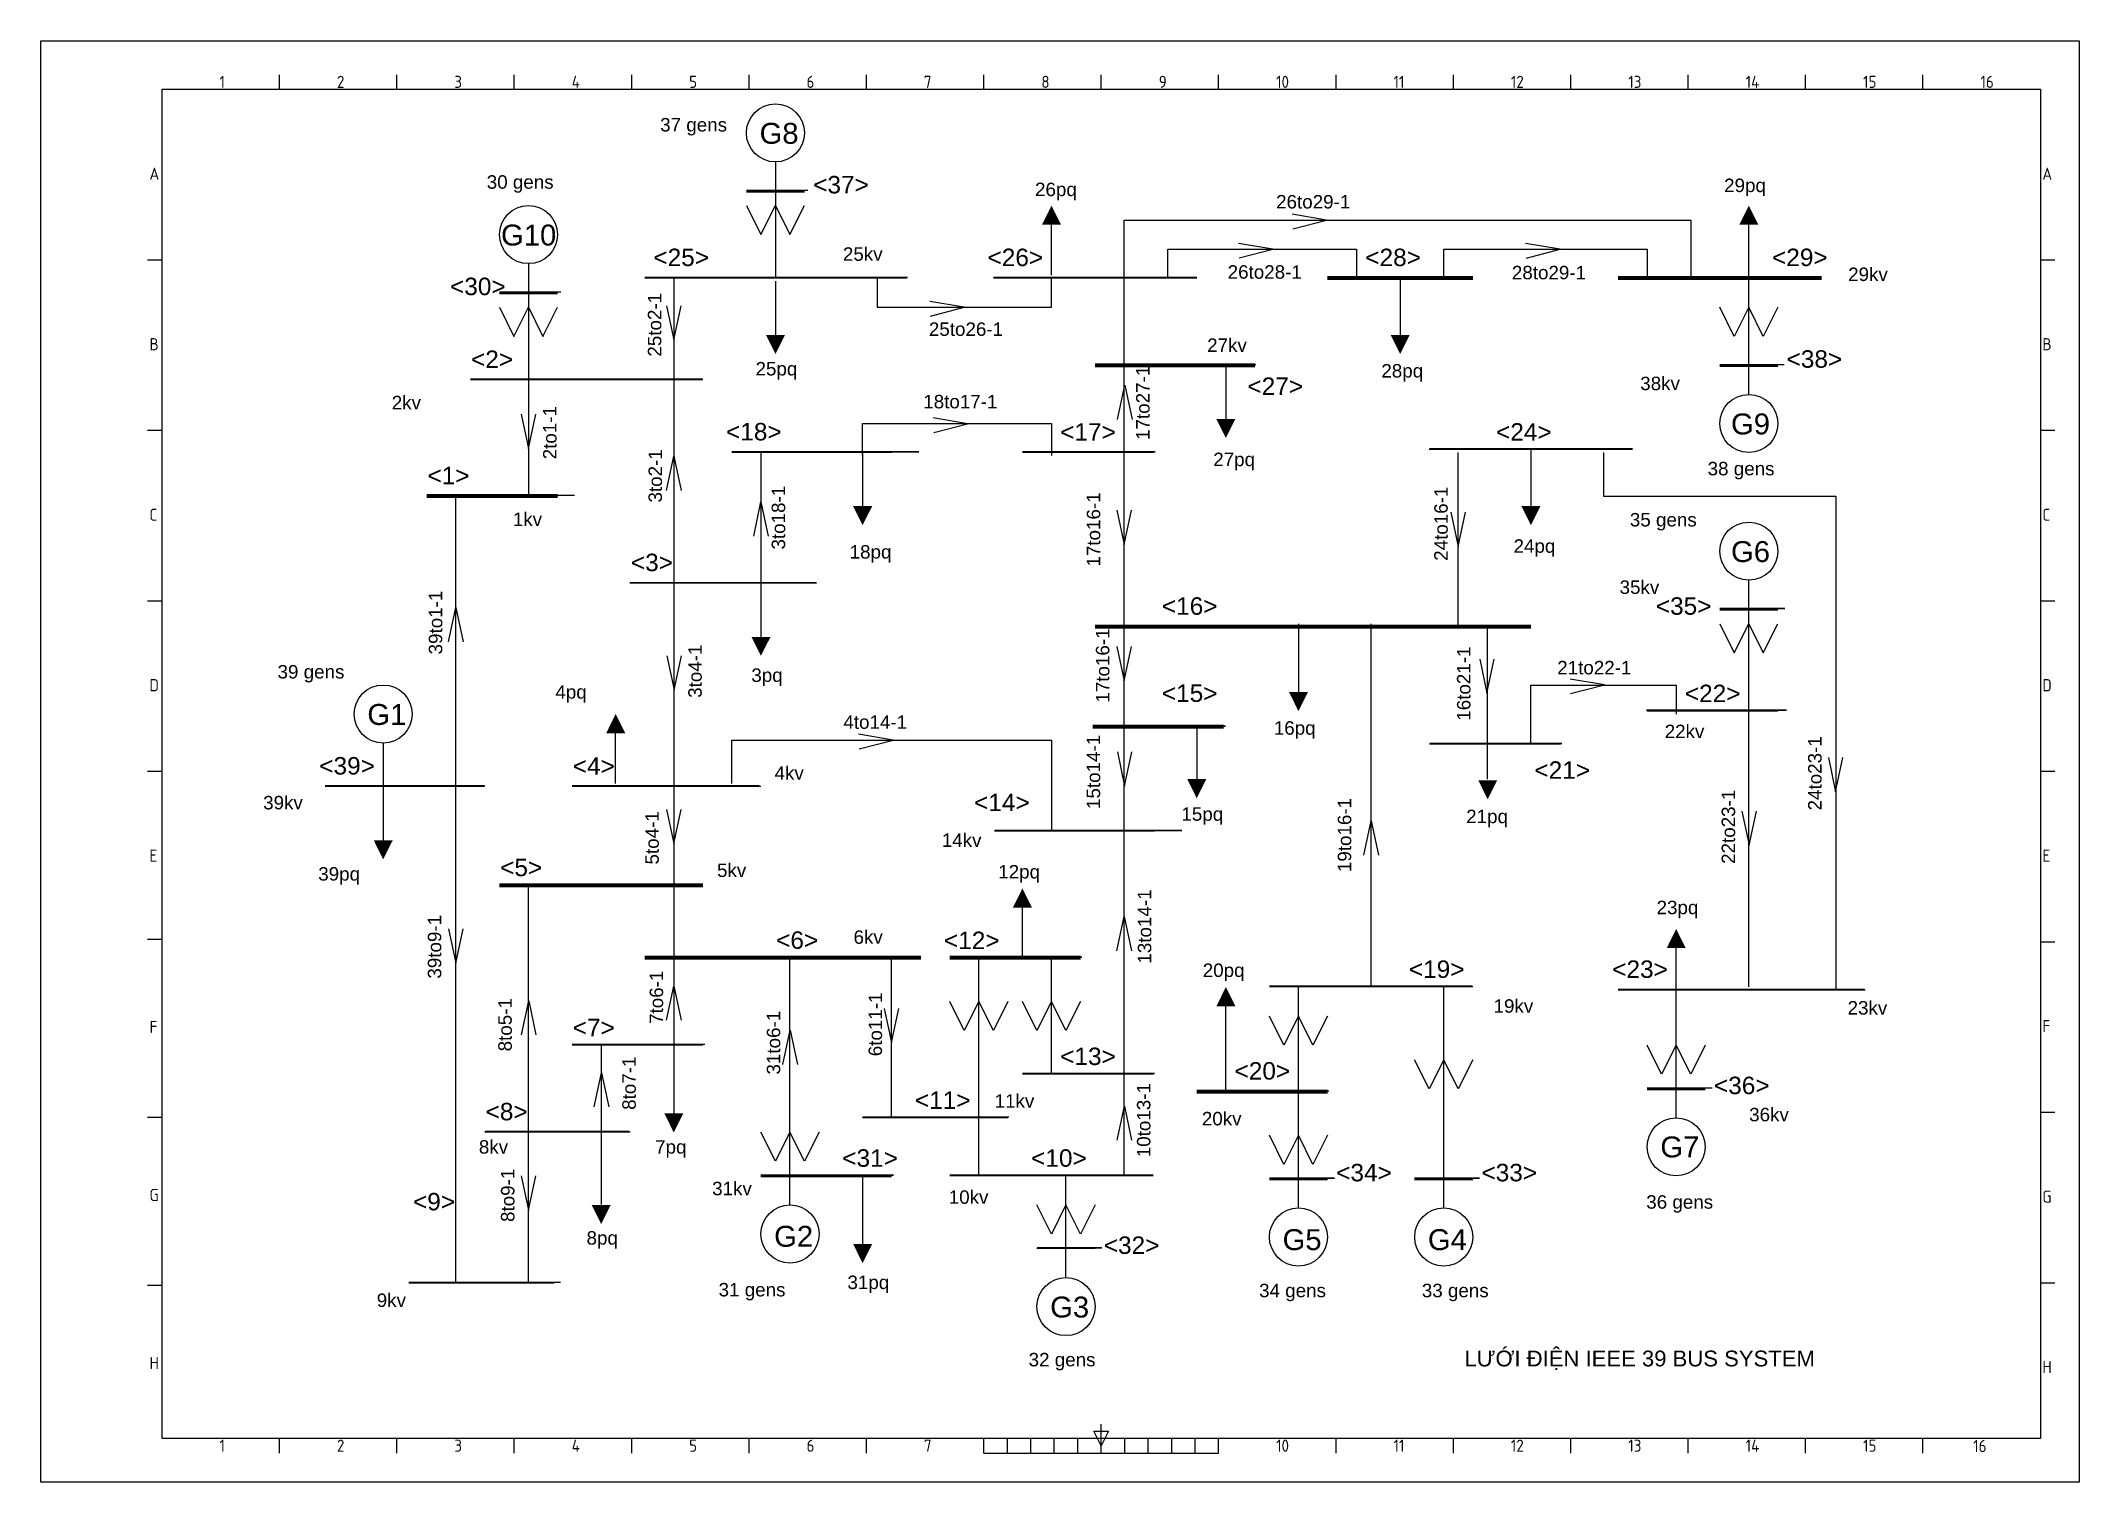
# Model space of a CAD drawing. Header units: inches. Extents: x 160 to 457, y 29 to 239.
import ezdxf
from ezdxf.enums import TextEntityAlignment as Align

# ---------------------------------------------------------------- set-up
doc = ezdxf.new("R2010")
doc.units = ezdxf.units.IN
doc.header["$MEASUREMENT"] = 0
doc.layers.get('Defpoints').update_dxf_attribs({"color": 251})
for name, color, linetype, lineweight in [('110kV_Line20', 5, 'Continuous', 13), ('220_LINE', 161, 'Continuous', 35), ('220kV_Line', 4, 'Continuous', 25), ('220kV_Linehh', 4, 'Continuous', 25), ('Color-7-Line_Weight-106', 7, 'Continuous', 106), ('Color-7-Line_Weight-25', 7, 'Continuous', 25), ('Color-7-Line_Weight-53', 7, 'Continuous', 53), ('Khung', 7, 'Continuous', 25)]:
    doc.layers.add(name, color=color, linetype=linetype, lineweight=lineweight)
for name, color, linetype in [('Legend', 7, 'Continuous'), ('PSSE Flow', 2, 'Continuous'), ('PSSE Flow 20', 2, 'Continuous')]:
    doc.layers.add(name, color=color, linetype=linetype)
doc.styles.add('ISO Proportional', font='isocp.shx')
doc.styles.add('Legend', font='arial.ttf', dxfattribs={"height": 2.5})
doc.styles.add('p2c-2', font='arial.ttf')
doc.styles.add('PSSE Flow', font='arial.ttf')

# ---------------------------------------------------------------- blocks, each defined once
blk = doc.blocks.new('*U2')
at = {"layer": 'PSSE Flow 20'}
blk.add_lwpolyline([(1.582, 0.337), (0, 0), (1.582, -0.337)], dxfattribs=at)
blk = doc.blocks.new('Khung A3')
at = {"linetype": 'Continuous', "ltscale": 1.6}
for points in [[(-370.81, 287), (-370.81, 290)], [(-346.62, 287), (-346.62, 290)], [(-322.44, 287), (-322.44, 290)], [(-298.25, 287), (-298.25, 290)], [(-274.06, 287), (-274.06, 290)], [(-249.88, 287), (-249.88, 290)], [(-225.69, 287), (-225.69, 290)], [(-201.5, 287), (-201.5, 290)], [(-177.31, 287), (-177.31, 290)], [(-153.12, 287), (-153.12, 290)], [(-128.94, 287), (-128.94, 290)], [(-104.75, 287), (-104.75, 290)], [(-80.56, 287), (-80.56, 290)], [(-56.38, 287), (-56.38, 290)], [(-32.19, 287), (-32.19, 290)], [(-398, 251.88), (-395, 251.88)], [(-8, 251.88), (-5, 251.88)], [(-398, 216.75), (-395, 216.75)], [(-8, 216.75), (-5, 216.75)], [(-398, 181.62), (-395, 181.62)], [(-8, 181.62), (-5, 181.62)], [(-398, 146.5), (-395, 146.5)], [(-8, 146.5), (-5, 146.5)], [(-398, 111.88), (-395, 111.88)], [(-8, 111.38), (-5, 111.38)], [(-8, 76.25), (-5, 76.25)], [(-398, 75.25), (-395, 75.25)], [(-398, 40.62), (-395, 40.62)], [(-8, 41.12), (-5, 41.12)], [(-370.81, 6), (-370.81, 9)], [(-346.62, 6), (-346.62, 9)], [(-322.44, 6), (-322.44, 9)], [(-298.25, 6), (-298.25, 9)], [(-274.06, 6), (-274.06, 9)], [(-249.88, 6), (-249.88, 9)], [(-225.69, 6), (-225.69, 9)], [(-177.31, 6), (-177.31, 9)], [(-153.12, 6), (-153.12, 9)], [(-128.94, 6), (-128.94, 9)], [(-104.75, 6), (-104.75, 9)], [(-80.56, 6), (-80.56, 9)], [(-56.38, 6), (-56.38, 9)], [(-32.19, 6), (-32.19, 9)]]:
    blk.add_lwpolyline(points, dxfattribs=at)
blk.add_lwpolyline([(-395, 287), (-8, 287), (-8, 9), (-395, 9)], close=True, dxfattribs=at)
at = {"layer": 'Defpoints', "linetype": 'Continuous', "ltscale": 1.6}
blk.add_lwpolyline([(-420, 297), (0, 297), (0, 0), (-420, 0)], close=True, dxfattribs=at)
at = {"layer": 'Khung'}
for p, q in [((-203, 10.5), (-200, 10.5)), ((-201.5, 7.5), (-203, 10.5)), ((-201.5, 9), (-201.5, 12)), ((-200, 10.5), (-201.5, 7.5))]:
    blk.add_line(p, q, dxfattribs=at)
at = {"layer": 'Khung', "ltscale": 1.6}
blk.add_line((-225.69, 6), (-177.31, 6), dxfattribs=at)
for points in [[(-220.85, 6), (-220.85, 9)], [(-216.01, 6), (-216.01, 9)], [(-211.18, 6), (-211.18, 9)], [(-206.34, 6), (-206.34, 9)], [(-201.5, 6), (-201.5, 9)], [(-196.66, 6), (-196.66, 9)], [(-191.82, 6), (-191.82, 9)], [(-186.99, 6), (-186.99, 9)], [(-182.15, 6), (-182.15, 9)]]:
    blk.add_lwpolyline(points, dxfattribs=at)
at = {"linetype": 'Continuous', "ltscale": 1.6, "style": 'ISO Proportional'}
for s, p in [('1', (-383.16, 287.29)), ('2', (-358.98, 287.29)), ('3', (-334.79, 287.29)), ('4', (-310.6, 287.29)), ('5', (-286.41, 287.29)), ('6', (-262.23, 287.29)), ('7', (-238.04, 287.29)), ('8', (-213.85, 287.29)), ('9', (-189.66, 287.29)), ('10', (-165.48, 287.29)), ('11', (-141.29, 287.29)), ('12', (-117.1, 287.29)), ('13', (-92.91, 287.29)), ('14', (-68.73, 287.29)), ('15', (-44.54, 287.29)), ('16', (-20.35, 287.29)), ('A', (-397.6, 268.35)), ('A', (-7.6, 268.35)), ('B', (-397.6, 233.23)), ('B', (-7.6, 233.23)), ('C', (-397.6, 198.1)), ('C', (-7.6, 198.1)), ('D', (-397.6, 162.98)), ('D', (-7.6, 162.98)), ('E', (-397.6, 127.85)), ('E', (-7.6, 127.85)), ('F', (-397.59, 92.56)), ('F', (-7.6, 92.73)), ('G', (-397.59, 57.94)), ('G', (-7.6, 57.6)), ('H', (-397.59, 23.31)), ('H', (-7.6, 22.48)), ('1', (-383.16, 6.29)), ('2', (-358.98, 6.29)), ('3', (-334.79, 6.29)), ('4', (-310.6, 6.29)), ('5', (-286.41, 6.29)), ('6', (-262.23, 6.29)), ('7', (-238.04, 6.29)), ('10', (-165.48, 6.29)), ('11', (-141.29, 6.29)), ('12', (-117.1, 6.29)), ('13', (-92.91, 6.29)), ('14', (-68.73, 6.29)), ('15', (-44.54, 6.29)), ('16', (-21.85, 6.21))]:
    blk.add_text(s, height=2.5, dxfattribs=at).set_placement(p)
blk = doc.blocks.new('*U18')
at = {"layer": 'PSSE Flow 20'}
blk.add_lwpolyline([(-0.406, 1.566), (0, 0), (0.267, 1.595)], dxfattribs=at)
blk = doc.blocks.new('*U20')
at = {"layer": 'PSSE Flow 20'}
blk.add_lwpolyline([(-0.406, 1.566), (0, 0), (0.267, 1.595)], dxfattribs=at)
blk = doc.blocks.new('*U30')
at = {"layer": 'PSSE Flow 20'}
blk.add_lwpolyline([(1.582, 0.337), (0, 0), (1.582, -0.337)], dxfattribs=at)

msp = doc.modelspace()

# ---------------------------------------------------------------- hatches: boundary and pattern name
at = {"layer": 'Color-7-Line_Weight-25', "transparency": 33554636}
for points in [[(308.37, 211.78), (306.98, 214.57), (305.6, 211.78)], [(409.97, 211.78), (408.58, 214.57), (407.2, 211.78)], [(265.38, 195.73), (266.76, 192.94), (268.16, 195.73)], [(356.4, 195.73), (357.78, 192.94), (359.17, 195.73)], [(331, 183.48), (332.38, 180.71), (333.77, 183.48)], [(278.08, 170.78), (279.46, 168.01), (280.86, 170.78)], [(375.45, 170.78), (376.83, 168.01), (378.22, 170.78)], [(263.27, 151.73), (264.64, 148.96), (266.04, 151.73)], [(341.58, 143.71), (342.96, 140.91), (344.36, 143.71)], [(244.87, 137.7), (243.48, 140.49), (242.1, 137.7)], [(326.77, 131.01), (328.14, 128.21), (329.54, 131.01)], [(369.16, 130.85), (370.53, 128.06), (371.93, 130.85)], [(208.23, 122.1), (209.61, 119.32), (211.01, 122.1)], [(304.14, 112.3), (302.74, 115.09), (301.37, 112.3)], [(399.39, 106.39), (397.99, 109.16), (396.62, 106.39)], [(333.77, 97.92), (332.38, 100.7), (331, 97.92)], [(250.57, 82.32), (251.94, 79.53), (253.34, 82.32)], [(239.98, 68.97), (241.36, 66.18), (242.76, 68.97)], [(278.08, 63.27), (279.46, 60.48), (280.86, 63.27)]]:
    msp.add_hatch(color=256, dxfattribs=at).paths.add_polyline_path(points)

# ---------------------------------------------------------------- linework, layer by layer
at = {"layer": '110kV_Line20', "lineweight": -3}
for points in [[(262.53, 214.57), (264.64, 210.34), (266.76, 214.57), (268.88, 210.34), (270.99, 214.57)], [(226.54, 199.76), (228.66, 195.52), (230.78, 199.76), (232.89, 195.52), (235.01, 199.76)], [(412.81, 199.76), (410.69, 195.52), (408.58, 199.76), (406.46, 195.52), (404.34, 199.76)], [(300.63, 98.6), (298.51, 94.37), (296.39, 98.6), (294.28, 94.37), (292.16, 98.6)], [(311.21, 98.6), (309.09, 94.37), (306.98, 98.6), (304.86, 94.37), (302.74, 98.6)], [(347.19, 96.48), (345.08, 92.25), (342.96, 96.48), (340.84, 92.25), (338.73, 96.48)], [(402.23, 92.25), (400.11, 88.02), (397.99, 92.25), (395.88, 88.02), (393.76, 92.25)], [(368.36, 90.13), (366.24, 85.9), (364.13, 90.13), (362.01, 85.9), (359.89, 90.13)], [(273.11, 79.55), (270.99, 75.32), (268.88, 79.55), (266.76, 75.32), (264.64, 79.55)], [(347.19, 79.11), (345.08, 74.87), (342.96, 79.11), (340.84, 74.87), (338.73, 79.11)], [(313.33, 68.97), (311.21, 64.73), (309.09, 68.97), (306.98, 64.73), (304.86, 68.97)]]:
    msp.add_lwpolyline(points, dxfattribs=at)
at = {"layer": '220_LINE', "color": 3, "const_width": 0.224}
for points in [[(262.53, 216.8), (271.49, 216.8)], [(226.54, 201.98), (235.5, 201.98)], [(247.71, 204.1), (286.04, 204.1)], [(298.51, 204.1), (328.18, 204.1)], [(347.19, 204.1), (368.4, 204.1)], [(389.53, 204.1), (419.19, 204.1)], [(313.33, 191.4), (336.8, 191.4)], [(404.34, 191.4), (413.75, 191.4)], [(222.31, 189.28), (256.18, 189.28)], [(260.41, 178.7), (287.7, 178.7)], [(302.74, 178.7), (322.1, 178.7)], [(362.01, 179.15), (391.68, 179.15)], [(215.96, 172.35), (237.53, 172.35)], [(245.5, 159.61), (272.79, 159.61)], [(404.34, 155.86), (413.83, 155.86)], [(313.33, 153.3), (376.84, 153.3)], [(393.64, 141.05), (414.09, 141.05)], [(312.99, 138.73), (332.36, 138.73)], [(362.07, 136.21), (381.35, 136.21)], [(201.14, 130.02), (224.38, 130.02)], [(237.13, 130.02), (264.42, 130.02)], [(298.7, 123.52), (325.99, 123.52)], [(226.54, 115.65), (256.19, 115.65)], [(247.71, 105.06), (287.93, 105.06)], [(292.16, 105.06), (311.44, 105.06)], [(338.73, 100.83), (368.29, 100.83)], [(389.53, 100.38), (425.45, 100.38)], [(237.13, 92.36), (256.49, 92.36)], [(302.74, 88.13), (322.02, 88.13)], [(328.14, 85.57), (347.42, 85.57)], [(393.76, 86.01), (403.25, 86.01)], [(279.46, 81.78), (300.79, 81.78)], [(224.43, 79.66), (245.49, 79.66)], [(264.64, 73.31), (284, 73.31)], [(292.16, 73.31), (321.8, 73.31)], [(338.73, 72.87), (348.22, 72.87)], [(359.89, 72.87), (369.38, 72.87)], [(304.86, 62.73), (314.35, 62.73)], [(213.34, 57.68), (235.48, 57.68)]]:
    msp.add_lwpolyline(points, dxfattribs=at)
at = {"layer": '220kV_Line'}
for p, q in [((266.76, 220.92), (266.76, 203.99)), ((306.98, 204.43), (306.98, 211.84)), ((317.56, 203.99), (317.56, 212.46)), ((317.56, 212.46), (400.11, 212.46)), ((400.11, 212.46), (400.11, 203.99)), ((408.58, 187.06), (408.58, 211.84)), ((323.91, 203.99), (323.91, 208.22)), ((323.91, 208.22), (351.43, 208.22)), ((351.43, 208.22), (351.43, 203.99)), ((364.13, 203.99), (364.13, 208.22)), ((364.13, 208.22), (393.76, 208.22)), ((393.76, 208.22), (393.76, 203.99)), ((230.78, 206.11), (230.78, 189.17)), ((251.94, 203.99), (251.94, 82.28)), ((266.76, 203.54), (266.76, 195.69)), ((281.58, 203.99), (281.58, 199.76)), ((306.98, 199.76), (306.98, 203.99)), ((317.56, 73.2), (317.56, 203.99)), ((357.78, 203.99), (357.78, 195.69)), ((281.58, 199.76), (306.98, 199.76)), ((332.38, 191.29), (332.38, 183.44)), ((230.78, 189.17), (230.78, 172.24)), ((279.46, 178.14), (279.46, 182.82)), ((279.46, 182.82), (306.98, 182.82)), ((306.98, 182.82), (306.98, 178.14)), ((264.64, 178.59), (264.64, 151.69)), ((279.46, 178.59), (279.46, 170.74)), ((366.24, 153.19), (366.24, 178.59)), ((387.41, 178.59), (387.41, 172.24)), ((220.19, 57.68), (220.19, 172.24)), ((387.41, 172.24), (421.28, 172.24)), ((421.28, 172.24), (421.28, 100.27)), ((408.58, 100.72), (408.58, 159.98)), ((342.96, 153.63), (342.96, 143.66)), ((353.54, 100.72), (353.54, 153.63)), ((370.48, 153.19), (370.48, 131.01)), ((376.83, 136.21), (376.83, 144.72)), ((376.83, 144.72), (397.99, 144.72)), ((397.99, 144.72), (397.99, 140.49)), ((243.48, 130.35), (243.48, 137.76)), ((260.41, 130.35), (260.41, 136.7)), ((260.41, 136.7), (306.98, 136.7)), ((306.98, 136.7), (306.98, 123.52)), ((328.14, 138.73), (328.14, 130.96)), ((209.61, 136.26), (209.61, 122.05)), ((230.78, 57.68), (230.78, 115.53)), ((302.74, 104.95), (302.74, 112.36)), ((268.88, 68.97), (268.88, 104.95)), ((283.69, 81.67), (283.69, 104.95)), ((296.39, 73.2), (296.39, 104.95)), ((306.98, 88.02), (306.98, 104.95)), ((397.99, 81.67), (397.99, 106.45)), ((342.96, 68.52), (342.96, 100.72)), ((364.13, 68.52), (364.13, 100.72)), ((332.38, 85.46), (332.38, 97.99)), ((241.36, 92.25), (241.36, 69.01)), ((279.46, 73.2), (279.46, 63.23)), ((309.09, 58.38), (309.09, 73.2))]:
    msp.add_line(p, q, dxfattribs=at)
at = {"layer": 'Color-7-Line_Weight-106', "linetype": 'Continuous'}
for p, q in [((368.36, 203.99), (347.19, 203.99)), ((419.16, 203.99), (389.53, 203.99)), ((336.61, 191.29), (313.33, 191.29)), ((235.01, 172.24), (215.96, 172.24)), ((376.83, 153.19), (313.33, 153.19)), ((332.04, 138.62), (312.99, 138.62)), ((256.18, 115.53), (226.54, 115.53)), ((287.93, 104.95), (247.71, 104.95)), ((311.21, 104.95), (292.16, 104.95)), ((347.19, 85.46), (328.14, 85.46))]:
    msp.add_line(p, q, dxfattribs=at)
at = {"layer": 'Color-7-Line_Weight-25', "linetype": 'Continuous'}
for p, q in [((285.81, 203.99), (247.71, 203.99)), ((328.14, 203.99), (298.51, 203.99)), ((256.18, 189.17), (222.31, 189.17)), ((285.81, 178.7), (260.41, 178.7)), ((283.69, 178.7), (260.41, 178.7)), ((283.69, 178.59), (260.41, 178.59)), ((321.79, 178.59), (302.74, 178.59)), ((391.64, 179.03), (362.01, 179.03)), ((376.83, 179.03), (376.83, 170.74)), ((270.99, 159.54), (245.59, 159.54)), ((268.88, 159.54), (245.59, 159.54)), ((412.81, 140.93), (393.76, 140.93)), ((381.12, 136.1), (362.07, 136.1)), ((224.43, 129.91), (201.14, 129.91)), ((264.64, 129.91), (237.13, 129.91)), ((260.41, 129.91), (237.13, 129.91)), ((321.98, 123.41), (298.7, 123.41)), ((368.36, 100.72), (338.73, 100.72)), ((425.51, 100.27), (389.53, 100.27)), ((408.69, 100.27), (389.64, 100.27)), ((256.18, 92.25), (237.13, 92.25)), ((321.79, 88.02), (302.74, 88.02)), ((300.63, 81.67), (279.46, 81.67)), ((245.59, 79.55), (224.43, 79.55)), ((321.79, 73.2), (292.16, 73.2)), ((313.33, 62.62), (304.86, 62.62)), ((234.51, 57.57), (213.34, 57.57))]:
    msp.add_line(p, q, dxfattribs=at)
msp.add_lwpolyline([(404.34, 153.63), (406.46, 149.4), (408.58, 153.63), (410.69, 149.4), (412.81, 153.63)], dxfattribs=at)
at = {"layer": 'Color-7-Line_Weight-25', "color": 1, "linetype": 'Continuous'}
for centre in [(266.76, 225.16), (230.78, 210.34), (408.58, 182.82), (408.58, 164.22), (209.61, 140.49), (397.99, 77.43), (268.88, 64.73), (342.96, 64.29), (364.13, 64.29), (309.09, 54.15)]:
    msp.add_circle(centre, 4.23, dxfattribs=at)
at = {"layer": 'Color-7-Line_Weight-53', "linetype": 'Continuous'}
for p, q in [((270.99, 216.69), (262.53, 216.69)), ((235.01, 201.87), (226.54, 201.87)), ((412.81, 191.29), (404.34, 191.29)), ((412.81, 155.75), (404.34, 155.75)), ((402.23, 85.9), (393.76, 85.9)), ((283.69, 73.2), (264.64, 73.2)), ((347.19, 72.76), (338.73, 72.76)), ((368.36, 72.76), (359.89, 72.76))]:
    msp.add_line(p, q, dxfattribs=at)

# ---------------------------------------------------------------- block references
at = {"layer": '220kV_Linehh', "yscale": 3.148268576538053, "zscale": 3.148268576538053, "rotation": 90}
for name, p, xscale in [('*U20', (347.05, 212.46), 3.148268576538053), ('*U20', (339.24, 208.22), 3.148268576538053), ('*U20', (381.08, 208.2), 3.148268576538053), ('*U30', (251.94, 194.99), 3.148268576538053), ('*U18', (294.28, 199.76), 3.148268576538053), ('*U30', (317.65, 188.39), -3.148268576538053), ('*U2', (230.78, 179.19), 3.148268576538053), ('*U20', (294.75, 182.79), 3.148268576538053), ('*U2', (251.94, 178.04), -3.148268576538053), ('*U30', (264.65, 171.4), -3.148268576538053), ('*U30', (317.56, 165.21), 3.148268576538053), ('*U30', (366.22, 164.9), 3.148268576538053), ('*U2', (220.18, 155.99), -3.148268576538053), ('*U30', (252.01, 144.01), 3.148268576538053), ('*U30', (317.56, 145.33), 3.148268576538053), ('*U30', (370.43, 143.51), 3.148268576538053), ('*U20', (387.55, 144.75), 3.148268576538053), ('*U20', (283.89, 136.7), 3.148268576538053), ('*U30', (317.64, 129.98), 3.148268576538053), ('*U30', (421.23, 129.16), 3.148268576538053), ('*U30', (251.96, 121.61), 3.148268576538053), ('*U30', (353.54, 124.93), -3.148268576538053), ('*U30', (408.63, 121.37), 3.148268576538053), ('*U30', (317.56, 110.99), -3.148268576538053), ('*U2', (220.21, 104.19), 3.148268576538053), ('*U30', (230.81, 98.72), -3.148268576538053), ('*U30', (251.96, 100.86), -3.148268576538053), ('*U30', (283.67, 92.63), 3.148268576538053), ('*U30', (268.89, 94.42), -3.148268576538053), ('*U30', (241.42, 88.22), -3.148268576538053), ('*U30', (317.6, 83.38), -3.148268576538053), ('*U2', (230.77, 68.22), 3.148268576538053)]:
    msp.add_blockref(name, p, dxfattribs=dict(at, xscale=xscale))
at = {"layer": 'Khung', "xscale": 0.7071428571428572, "yscale": 0.7071428571428572, "zscale": 0.7071428571428572}
msp.add_blockref('Khung A3', (456.72, 28.56), dxfattribs=at)

# ---------------------------------------------------------------- texts
at = {"layer": 'Color-7-Line_Weight-106', "linetype": 'Continuous', "char_height": 2.545, "attachment_point": 7, "style": 'p2c-2'}
for s, insert in [('<25>', (248.98, 205.72)), ('<26>', (297.66, 205.72)), ('<29>', (411.96, 205.72))]:
    msp.add_mtext(s, dxfattribs=dict(at, insert=insert))
at = {"layer": 'Color-7-Line_Weight-25', "color": 1, "linetype": 'Continuous', "char_height": 3.048, "attachment_point": 7, "style": 'p2c-2'}
for s, insert in [('G8', (264.45, 223.53)), ('G10', (226.78, 208.71)), ('G9', (405.99, 181.19)), ('G6', (405.99, 162.59)), ('G1', (207.3, 138.86)), ('G7', (395.69, 75.85)), ('G2', (266.57, 62.83)), ('G5', (340.65, 62.34)), ('G4', (361.82, 62.34)), ('G3', (306.79, 52.52))]:
    msp.add_mtext(s, dxfattribs=dict(at, insert=insert))
at = {"layer": 'Color-7-Line_Weight-25', "linetype": 'Continuous', "char_height": 2.545, "attachment_point": 7, "style": 'p2c-2'}
for s, insert in [('<37>', (272.26, 216.31)), ('<28>', (352.7, 205.72)), ('<30>', (219.35, 201.49)), ('<2>', (222.41, 190.91)), ('<38>', (414.08, 190.91)), ('<27>', (335.53, 186.98)), ('<18>', (259.56, 180.32)), ('<17>', (308.25, 180.32)), ('<24>', (371.75, 180.32)), ('<1>', (216.06, 173.97)), ('<3>', (245.7, 161.27)), ('<16>', (323.06, 154.92)), ('<35>', (395.03, 154.92)), ('<15>', (323.06, 142.22)), ('<22>', (399.26, 142.22)), ('<39>', (200.3, 131.64)), ('<4>', (237.23, 131.64)), ('<21>', (377.34, 131.05)), ('<14>', (295.7, 126.34)), ('<5>', (226.65, 116.83)), ('<6>', (266.86, 106.24)), ('<12>', (291.31, 106.24)), ('<19>', (359.05, 102.01)), ('<23>', (388.68, 102.01)), ('<7>', (237.23, 93.54)), ('<13>', (308.25, 89.31)), ('<20>', (333.65, 87.19)), ('<36>', (403.5, 85.07)), ('<8>', (224.53, 81.26)), ('<11>', (287.08, 82.96)), ('<31>', (276.5, 74.49)), ('<10>', (304.01, 74.49)), ('<34>', (348.46, 72.37)), ('<33>', (369.63, 72.37)), ('<9>', (213.95, 68.14)), ('<32>', (314.6, 61.79))]:
    msp.add_mtext(s, dxfattribs=dict(at, insert=insert))
at = {"layer": 'Legend', "style": 'Legend'}
msp.add_text('LƯỚI ĐIỆN IEEE 39 BUS SYSTEM', height=2.3018, dxfattribs=at).set_placement((392.67, 45.44), align=Align.CENTER)
at = {"layer": 'PSSE Flow', "style": 'PSSE Flow'}
for s, p in [('37 gens', (254.84, 225.37)), ('30 gens', (229.57, 217.03)), ('38 gens', (407.45, 175.27)), ('35 gens', (396.12, 167.82)), ('39 gens', (199.09, 145.67)), ('36 gens', (398.51, 68.42)), ('31 gens', (263.35, 55.64)), ('34 gens', (342.1, 55.52)), ('33 gens', (365.81, 55.52)), ('32 gens', (308.52, 45.45))]:
    msp.add_text(s, height=1.96, dxfattribs=at).set_placement(p, align=Align.CENTER)
for s, p in [('26pq', (304.58, 215.95)), ('29pq', (404.98, 216.54)), ('25kv', (276.59, 206.53)), ('29kv', (423.05, 203.58)), ('27kv', (329.66, 193.25)), ('25pq', (263.86, 189.82)), ('28pq', (355.04, 189.52)), ('38kv', (392.76, 187.68)), ('2kv', (210.86, 184.89)), ('27pq', (330.55, 176.61)), ('1kv', (228.5, 167.89)), ('18pq', (277.57, 163.14)), ('24pq', (374.3, 163.99)), ('35kv', (389.75, 157.99)), ('3pq', (263.25, 145.17)), ('4pq', (234.7, 142.73)), ('16pq', (339.37, 137.48)), ('22kv', (396.32, 136.98)), ('4kv', (266.63, 130.91)), ('39kv', (192.12, 126.6)), ('15pq', (325.91, 124.94)), ('21pq', (367.4, 124.59)), ('14kv', (291, 121.13)), ('5kv', (258.25, 116.75)), ('39pq', (200.15, 116.22)), ('12pq', (299.22, 116.53)), ('23pq', (395.14, 111.33)), ('6kv', (278.14, 107.01)), ('20pq', (329.02, 102.18)), ('19kv', (371.39, 96.97)), ('23kv', (422.97, 96.71)), ('11kv', (298.7, 83.14)), ('36kv', (408.63, 81.15)), ('20kv', (328.89, 80.56)), ('8kv', (223.55, 76.44)), ('7pq', (249.23, 76.44)), ('31kv', (257.54, 70.38)), ('10kv', (292.01, 69.13)), ('8pq', (239.24, 63.18)), ('31pq', (277.25, 56.71)), ('9kv', (208.67, 54.1))]:
    msp.add_text(s, height=1.96, dxfattribs=at).set_placement(p)
for s, p in [('26to29-1', (345.11, 215.13)), ('26to28-1', (338.05, 204.9)), ('28to29-1', (379.46, 204.81)), ('25to26-1', (294.52, 196.57)), ('18to17-1', (293.7, 186.01)), ('21to22-1', (386.07, 147.25)), ('4to14-1', (281.3, 139.32))]:
    msp.add_text(s, height=1.96, dxfattribs=at).set_placement(p, align=Align.MIDDLE_CENTER)
for s, p in [('25to2-1', (249.15, 197.21)), ('17to27-1', (320.29, 185.83)), ('2to1-1', (233.88, 181.48)), ('3to2-1', (249.25, 175.19)), ('3to18-1', (267.19, 169.1)), ('17to16-1', (313.1, 167.38)), ('24to16-1', (363.73, 168.22)), ('39to1-1', (217.24, 153.82)), ('17to16-1', (314.43, 147.56)), ('3to4-1', (255.04, 146.73)), ('16to21-1', (367.04, 144.92)), ('15to14-1', (313.09, 132.06)), ('24to23-1', (418.2, 131.85)), ('19to16-1', (349.67, 122.86)), ('22to23-1', (405.6, 124.06)), ('5to4-1', (248.78, 122.45)), ('13to14-1', (320.54, 109.53)), ('39to9-1', (217.09, 106.58)), ('7to6-1', (249.41, 99.22)), ('8to5-1', (227.36, 95.22)), ('6to11-1', (281.31, 95.27)), ('31to6-1', (266.48, 92.61)), ('8to7-1', (245.43, 86.7)), ('10to13-1', (320.41, 81.32)), ('8to9-1', (227.75, 70.36))]:
    msp.add_text(s, height=1.96, rotation=90, dxfattribs=at).set_placement(p, align=Align.MIDDLE_CENTER)

doc.saveas('drawing.dxf')
